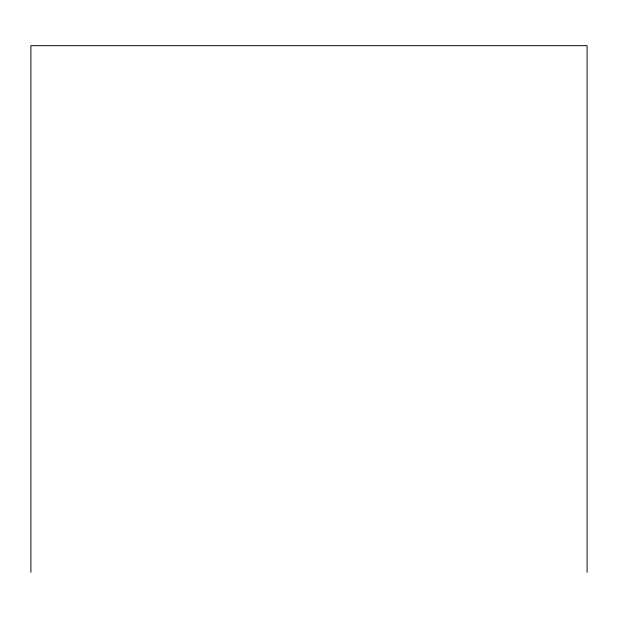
<?xml version="1.0" encoding="UTF-8"?>
<svg xmlns="http://www.w3.org/2000/svg" width="618" height="618" viewBox="0 0 618 618"><rect width="100%" height="100%" fill="white"/><g stroke="black" fill="none" stroke-linecap="round" stroke-linejoin="round"><path stroke-width="0.93" d="M587.1 572.33L587.1 45.67L30.9 45.67L30.9 572.33"/></g></svg>
